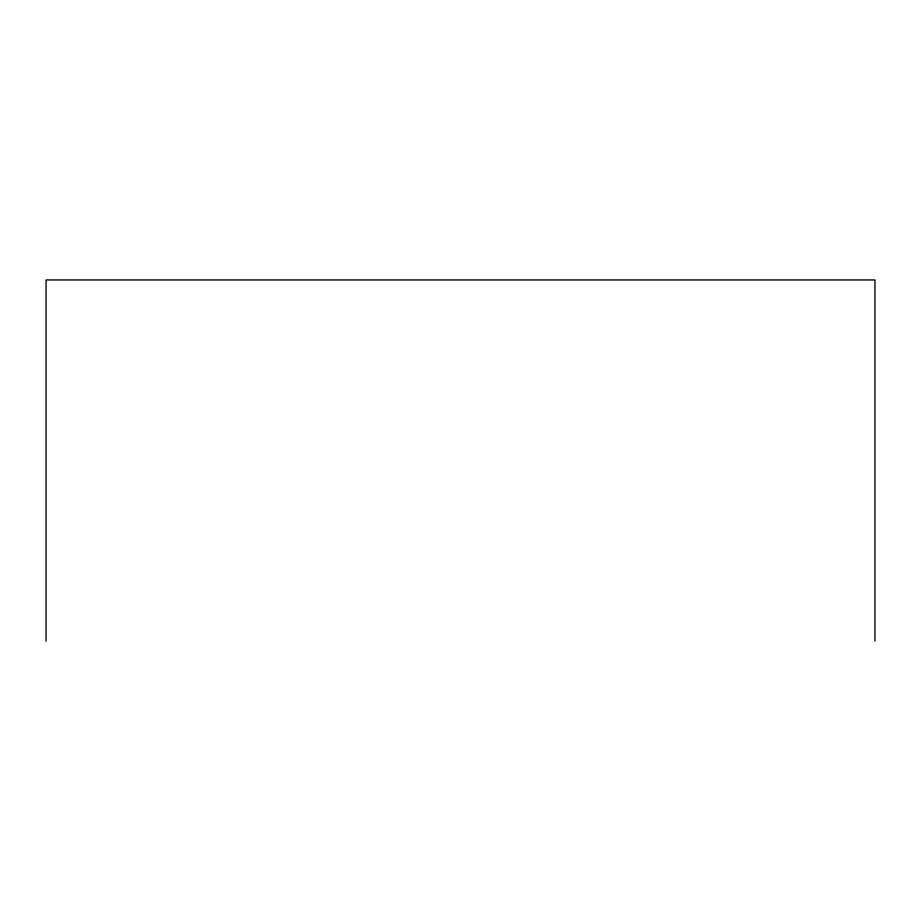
<?xml version="1.0" encoding="UTF-8"?>
<svg xmlns="http://www.w3.org/2000/svg" width="921" height="921" viewBox="0 0 921 921"><rect width="100%" height="100%" fill="white"/><g stroke="black" fill="none" stroke-linecap="round" stroke-linejoin="round"><path stroke-width="1.38" d="M874.95 641.051L874.95 279.949L46.05 279.949L46.05 641.051"/></g></svg>
